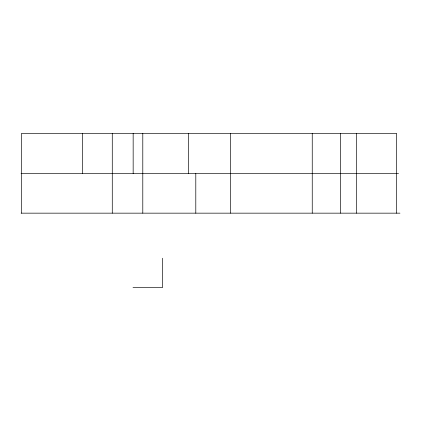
<?xml version="1.0" encoding="UTF-8"?>
<svg xmlns="http://www.w3.org/2000/svg" width="421" height="421" viewBox="0 0 421 421"><rect width="100%" height="100%" fill="white"/><g stroke="black" fill="none" stroke-linecap="round" stroke-linejoin="round"><path stroke-width="0.63" d="M21.05 173.573L398.545 173.573M21.124 213.158L399.95 213.158M133.015 287.654L162.453 287.654L162.453 258.22M396.566 213.158L396.566 133.346L21.529 133.346L21.529 213.158M356.413 133.346L356.413 213.158M340.352 133.346L340.352 213.158M312.245 133.346L312.245 213.158M230.329 133.346L230.329 213.158M195.797 173.573L195.797 213.158M188.566 133.346L188.566 173.573M142.793 133.346L142.793 213.158M133.157 133.346L133.157 173.573M112.275 133.346L112.275 213.158M82.563 133.346L82.563 173.573"/></g></svg>
